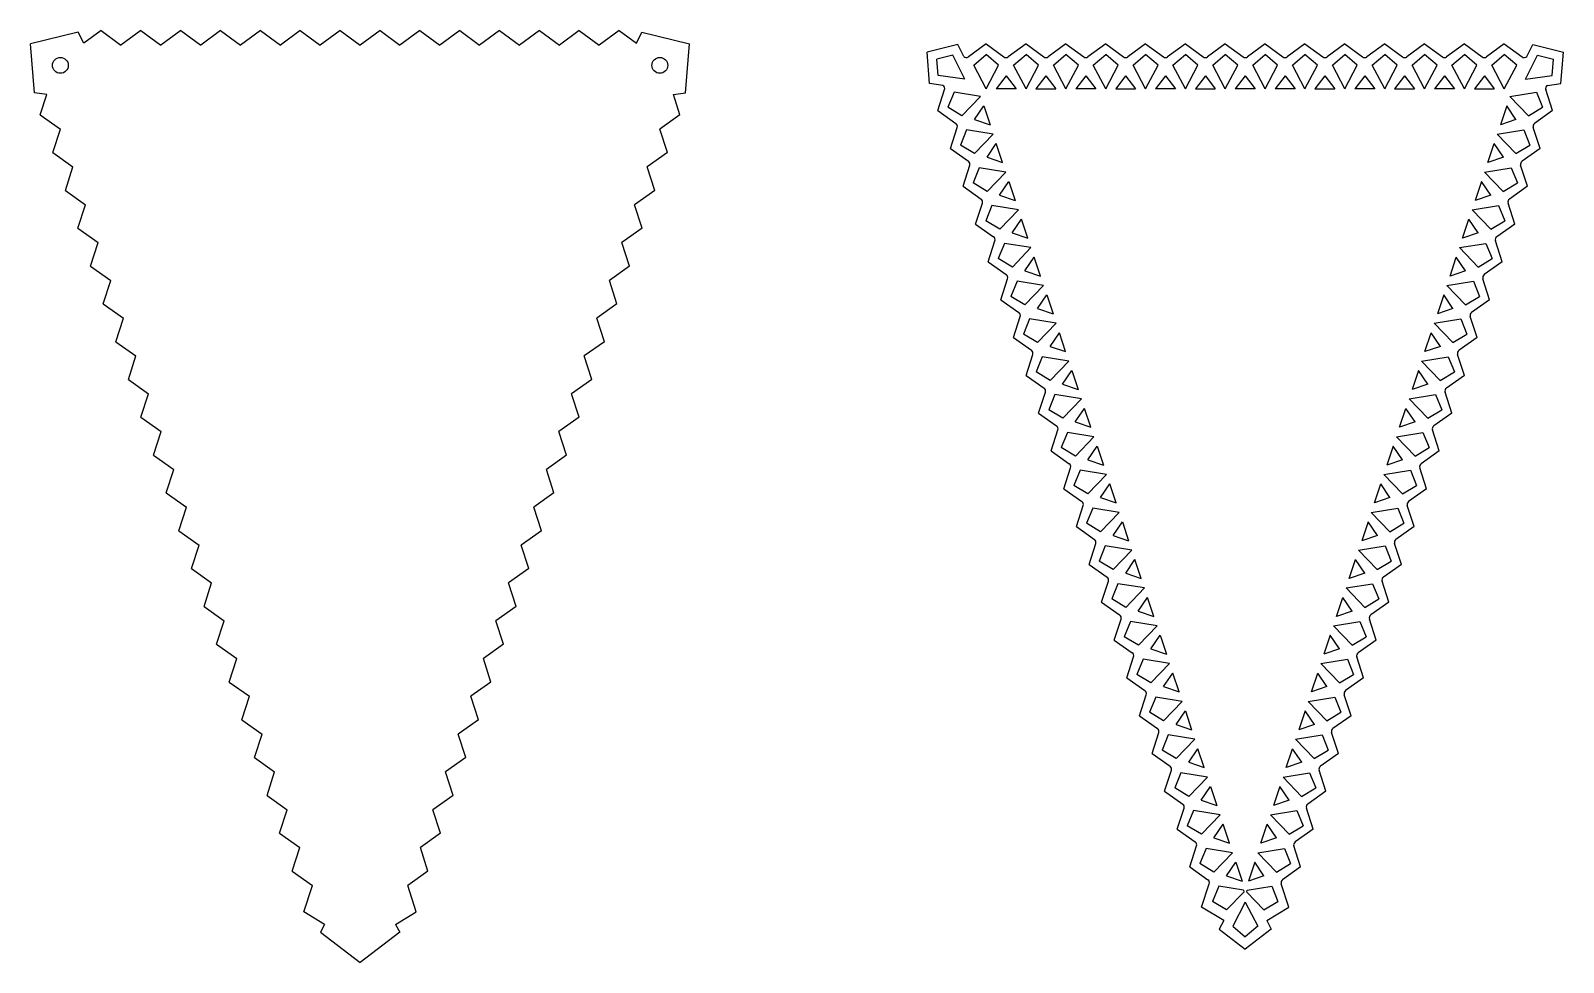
# Model space of a CAD drawing. Extents: x -1162 to -873, y 615 to 1000.
# Drawn here: x -1162.3 to -873.1, y 615.1 to 790.9 of the extents above; entities that cross this region are included whole.
import ezdxf

# ---------------------------------------------------------------- set-up
doc = ezdxf.new("R2010")
doc.units = 0
doc.layers.get('0').update_dxf_attribs({"linetype": 'CONTINUOUS'})

msp = doc.modelspace()

# ---------------------------------------------------------------- linework, layer by layer
for p, q in [((-1153.342312, 790.556532), (-1162.338222, 788.371884)), ((-1152.306771, 788.477838), (-1153.342312, 790.556532)), ((-1149.05639, 790.867615), (-1152.306771, 788.477838)), ((-1149.05639, 790.867615), (-1145.29628, 788.103071)), ((-1141.53617, 790.867615), (-1145.29628, 788.103071)), ((-1141.53617, 790.867615), (-1137.776062, 788.103071)), ((-1134.015953, 790.867615), (-1137.776062, 788.103071)), ((-1134.015953, 790.867615), (-1130.255843, 788.103071)), ((-1126.495733, 790.867615), (-1130.255843, 788.103071)), ((-1126.495733, 790.867615), (-1122.735625, 788.103071)), ((-1118.975516, 790.867615), (-1122.735625, 788.103071)), ((-1118.975516, 790.867615), (-1115.215406, 788.10307)), ((-1111.455296, 790.867614), (-1115.215406, 788.10307)), ((-1111.455296, 790.867614), (-1107.695188, 788.10307)), ((-1103.935079, 790.867614), (-1107.695188, 788.10307)), ((-1103.935079, 790.867614), (-1100.174969, 788.10307)), ((-1096.414859, 790.867613), (-1100.174969, 788.10307)), ((-1096.414859, 790.867613), (-1092.654751, 788.103069)), ((-1088.894642, 790.867614), (-1092.654751, 788.103069)), ((-1088.894642, 790.867614), (-1085.134532, 788.103069)), ((-1081.374422, 790.867613), (-1085.134532, 788.103069)), ((-1081.374422, 790.867613), (-1077.614314, 788.103069)), ((-1073.854205, 790.867613), (-1077.614314, 788.103069)), ((-1073.854205, 790.867613), (-1070.094095, 788.103069)), ((-1066.333985, 790.867612), (-1070.094095, 788.103069)), ((-1066.333985, 790.867612), (-1062.573877, 788.103068)), ((-1058.813768, 790.867612), (-1062.573877, 788.103068)), ((-1058.813768, 790.867612), (-1055.053658, 788.103068)), ((-1051.293548, 790.867612), (-1055.053658, 788.103068)), ((-1051.293546, 790.867615), (-1048.043165, 788.477838)), ((-1048.043165, 788.477838), (-1047.007623, 790.556532)), ((-1047.007623, 790.556532), (-1038.011714, 788.371884)), ((-1161.586684, 779.14506), (-1162.338222, 788.371884)), ((-1038.763251, 779.14506), (-1038.011714, 788.371884)), ((-987.392683, 788.236454), (-993.177864, 786.831528)), ((-992.694557, 780.897849), (-993.177864, 786.831528)), ((-986.271487, 785.985821), (-987.392683, 788.236454)), ((-982.028119, 788.385227), (-985.383821, 785.918015)), ((-982.028119, 788.385227), (-978.672416, 785.918015)), ((-974.5079, 788.385227), (-977.863603, 785.918015)), ((-974.5079, 788.385227), (-971.152198, 785.918015)), ((-966.987682, 788.385227), (-970.343384, 785.918015)), ((-966.987682, 788.385227), (-963.63198, 785.918015)), ((-959.467463, 788.385227), (-962.823165, 785.918015)), ((-959.467463, 788.385227), (-956.11176, 785.918015)), ((-951.947245, 788.385227), (-955.302947, 785.918015)), ((-951.947245, 788.385227), (-948.591542, 785.918015)), ((-944.427026, 788.385227), (-947.782728, 785.918015)), ((-944.427026, 788.385227), (-941.071324, 785.918015)), ((-936.906807, 788.385227), (-940.262509, 785.918015)), ((-936.906807, 788.385227), (-933.551105, 785.918015)), ((-929.386589, 788.385227), (-932.742291, 785.918015)), ((-929.386589, 788.385227), (-926.030886, 785.918015)), ((-921.866371, 788.385227), (-925.222072, 785.918015)), ((-921.866371, 788.385227), (-918.510668, 785.918015)), ((-914.346151, 788.385227), (-917.701854, 785.918015)), ((-914.346151, 788.385227), (-910.990449, 785.918015)), ((-906.825933, 788.385227), (-910.181636, 785.918015)), ((-906.825933, 788.385227), (-903.470231, 785.918015)), ((-899.305715, 788.385227), (-902.661416, 785.918015)), ((-899.305715, 788.385227), (-895.950012, 785.918015)), ((-891.785495, 788.385227), (-895.141198, 785.918015)), ((-891.785495, 788.385227), (-888.429793, 785.918015)), ((-884.265277, 788.385227), (-887.62098, 785.918015)), ((-884.265277, 788.385227), (-880.909575, 785.918015)), ((-880.021909, 785.985821), (-878.900712, 788.236454)), ((-878.900712, 788.236454), (-873.115532, 786.831528)), ((-873.598838, 780.897849), (-873.115532, 786.831528)), ((-988.325222, 786.230631), (-991.334568, 785.499814)), ((-991.083161, 782.413222), (-991.334568, 785.499814)), ((-986.064355, 781.692277), (-988.325222, 786.230631)), ((-984.382839, 784.367801), (-982.028119, 786.379155)), ((-982.028119, 779.877426), (-984.382839, 784.367801)), ((-979.673398, 784.367801), (-982.028119, 786.379155)), ((-982.028119, 779.877426), (-979.673398, 784.367801)), ((-976.862621, 784.367801), (-974.5079, 786.379155)), ((-974.5079, 779.877426), (-976.862621, 784.367801)), ((-972.15318, 784.367801), (-974.5079, 786.379155)), ((-974.5079, 779.877426), (-972.15318, 784.367801)), ((-969.342403, 784.367801), (-966.987682, 786.379155)), ((-966.987682, 779.877426), (-969.342403, 784.367801)), ((-964.63296, 784.367801), (-966.987682, 786.379155)), ((-966.987682, 779.877426), (-964.63296, 784.367801)), ((-961.822184, 784.367801), (-959.467463, 786.379155)), ((-959.467463, 779.877426), (-961.822184, 784.367801)), ((-957.112742, 784.367801), (-959.467463, 786.379155)), ((-959.467463, 779.877426), (-957.112742, 784.367801)), ((-954.301965, 784.367801), (-951.947245, 786.379155)), ((-951.947245, 779.877426), (-954.301965, 784.367801)), ((-949.592524, 784.367801), (-951.947245, 786.379155)), ((-951.947245, 779.877426), (-949.592524, 784.367801)), ((-946.781747, 784.367801), (-944.427026, 786.379155)), ((-944.427026, 779.877426), (-946.781747, 784.367801)), ((-942.072305, 784.367801), (-944.427026, 786.379155)), ((-944.427026, 779.877426), (-942.072305, 784.367801)), ((-939.261528, 784.367801), (-936.906807, 786.379155)), ((-936.906807, 779.877426), (-939.261528, 784.367801)), ((-934.552086, 784.367801), (-936.906807, 786.379155)), ((-936.906807, 779.877426), (-934.552086, 784.367801)), ((-931.741309, 784.367801), (-929.386589, 786.379155)), ((-929.386589, 779.877426), (-931.741309, 784.367801)), ((-927.031868, 784.367801), (-929.386589, 786.379155)), ((-929.386589, 779.877426), (-927.031868, 784.367801)), ((-924.221091, 784.367802), (-921.866371, 786.379156)), ((-921.866371, 779.877426), (-924.221091, 784.367802)), ((-919.511649, 784.367802), (-921.866371, 786.379156)), ((-921.866371, 779.877426), (-919.511649, 784.367802)), ((-916.700872, 784.367802), (-914.346151, 786.379156)), ((-914.346151, 779.877426), (-916.700872, 784.367802)), ((-911.991431, 784.367802), (-914.346151, 786.379156)), ((-914.346151, 779.877426), (-911.991431, 784.367802)), ((-909.180654, 784.367802), (-906.825933, 786.379156)), ((-906.825933, 779.877426), (-909.180654, 784.367802)), ((-904.471212, 784.367802), (-906.825933, 786.379156)), ((-906.825933, 779.877426), (-904.471212, 784.367802)), ((-901.660436, 784.367802), (-899.305715, 786.379156)), ((-899.305715, 779.877426), (-901.660436, 784.367802)), ((-896.950993, 784.367802), (-899.305715, 786.379156)), ((-899.305715, 779.877426), (-896.950993, 784.367802)), ((-894.140216, 784.367802), (-891.785495, 786.379156)), ((-891.785495, 779.877426), (-894.140216, 784.367802)), ((-889.430775, 784.367802), (-891.785495, 786.379156)), ((-891.785495, 779.877426), (-889.430775, 784.367802)), ((-886.619998, 784.367802), (-884.265277, 786.379156)), ((-884.265277, 779.877426), (-886.619998, 784.367802)), ((-881.910557, 784.367802), (-884.265277, 786.379156)), ((-884.265277, 779.877426), (-881.910557, 784.367802)), ((-880.229041, 781.692277), (-877.968173, 786.230631)), ((-877.968173, 786.230631), (-874.958828, 785.499814)), ((-875.210234, 782.413222), (-874.958828, 785.499814)), ((-986.064355, 781.692277), (-991.083161, 782.413222)), ((-978.26801, 782.350006), (-980.148064, 779.877426)), ((-978.26801, 782.350006), (-976.387955, 779.877426)), ((-970.747791, 782.350006), (-972.627846, 779.877426)), ((-970.747791, 782.350006), (-968.867736, 779.877426)), ((-963.227573, 782.350006), (-965.107627, 779.877426)), ((-963.227573, 782.350006), (-961.347518, 779.877426)), ((-955.707354, 782.350006), (-957.587408, 779.877426)), ((-955.707354, 782.350006), (-953.827299, 779.877426)), ((-948.187135, 782.350006), (-950.06719, 779.877426)), ((-948.187135, 782.350006), (-946.30708, 779.877426)), ((-940.666917, 782.350006), (-942.546972, 779.877426)), ((-940.666917, 782.350006), (-938.786862, 779.877426)), ((-933.146698, 782.350006), (-935.026752, 779.877426)), ((-933.146698, 782.350006), (-931.266644, 779.877426)), ((-925.626478, 782.350006), (-927.506532, 779.877426)), ((-925.626478, 782.350006), (-923.746424, 779.877426)), ((-918.106261, 782.350007), (-919.986316, 779.877426)), ((-918.106261, 782.350007), (-916.226206, 779.877426)), ((-910.586043, 782.350007), (-912.466096, 779.877426)), ((-910.586043, 782.350007), (-908.705988, 779.877426)), ((-903.065823, 782.350007), (-904.945878, 779.877426)), ((-903.065823, 782.350007), (-901.185769, 779.877426)), ((-895.545605, 782.350007), (-897.42566, 779.877426)), ((-895.545605, 782.350007), (-893.66555, 779.877426)), ((-888.025387, 782.350007), (-889.905441, 779.877426)), ((-888.025387, 782.350007), (-886.145332, 779.877426)), ((-880.229041, 781.692277), (-875.210234, 782.413222)), ((-1159.305944, 778.817434), (-1161.586684, 779.14506)), ((-1160.541322, 774.990231), (-1159.305944, 778.817434)), ((-1041.043992, 778.817434), (-1038.763251, 779.14506)), ((-1039.808614, 774.990231), (-1041.043992, 778.817434)), ((-990.205661, 780.540322), (-992.694557, 780.897849)), ((-991.158051, 775.775231), (-989.878614, 779.738929)), ((-988.091414, 779.279537), (-989.254924, 776.409607)), ((-983.086842, 778.465634), (-988.091414, 779.279537)), ((-983.086842, 778.465634), (-986.602157, 774.811767)), ((-976.387955, 779.877426), (-980.148064, 779.877426)), ((-972.627846, 779.877426), (-968.867736, 779.877426)), ((-961.347518, 779.877426), (-965.107627, 779.877426)), ((-957.587408, 779.877426), (-953.827299, 779.877426)), ((-946.30708, 779.877426), (-950.06719, 779.877426)), ((-942.546972, 779.877426), (-938.786862, 779.877426)), ((-931.266644, 779.877426), (-935.026752, 779.877426)), ((-923.746424, 779.877426), (-927.506532, 779.877426)), ((-919.986316, 779.877426), (-916.226206, 779.877426)), ((-908.705988, 779.877426), (-912.466096, 779.877426)), ((-904.945878, 779.877426), (-901.185769, 779.877426)), ((-893.66555, 779.877426), (-897.42566, 779.877426)), ((-889.905441, 779.877426), (-886.145332, 779.877426)), ((-883.206553, 778.465634), (-878.201981, 779.279537)), ((-883.206553, 778.465634), (-879.691238, 774.811767)), ((-878.201981, 779.279537), (-877.038472, 776.409607)), ((-875.135345, 775.775231), (-876.414782, 779.738929)), ((-876.087734, 780.540322), (-873.598838, 780.897849)), ((-991.158051, 775.775231), (-987.756282, 773.371934)), ((-986.602157, 774.811767), (-989.254924, 776.409607)), ((-984.243486, 774.116582), (-982.492316, 776.682057)), ((-982.492316, 776.682057), (-981.303265, 773.114905)), ((-883.801079, 776.682057), (-884.99013, 773.114905)), ((-882.049909, 774.116582), (-883.801079, 776.682057)), ((-879.691238, 774.811767), (-877.038472, 776.409607)), ((-875.135345, 775.775231), (-878.537114, 773.371934)), ((-1160.541322, 774.990231), (-1156.729594, 772.297304)), ((-1158.163219, 767.855925), (-1156.729594, 772.297304)), ((-1039.808614, 774.990231), (-1043.620342, 772.297304)), ((-1042.186716, 767.855925), (-1043.620342, 772.297304)), ((-988.779949, 768.640925), (-987.500512, 772.604624)), ((-984.243486, 774.116582), (-981.303265, 773.114905)), ((-882.049909, 774.116582), (-884.99013, 773.114905)), ((-877.513447, 768.640925), (-878.792883, 772.604624)), ((-985.713311, 772.14523), (-986.876822, 769.275301)), ((-980.70874, 771.331328), (-985.713311, 772.14523)), ((-980.70874, 771.331328), (-984.224055, 767.677462)), ((-981.865384, 766.982277), (-980.114214, 769.547751)), ((-978.925163, 765.980599), (-980.114214, 769.547751)), ((-887.368232, 765.980599), (-886.179181, 769.547751)), ((-884.428011, 766.982277), (-886.179181, 769.547751)), ((-885.584656, 771.331328), (-880.580084, 772.14523)), ((-885.584656, 771.331328), (-882.06934, 767.677462)), ((-880.580084, 772.14523), (-879.416574, 769.275301)), ((-1158.163219, 767.855925), (-1154.351492, 765.162997)), ((-1042.186716, 767.855925), (-1045.998444, 765.162997)), ((-988.779949, 768.640925), (-985.378179, 766.237627)), ((-984.224055, 767.677462), (-986.876822, 769.275301)), ((-981.865384, 766.982277), (-978.925163, 765.980599)), ((-884.428011, 766.982277), (-887.368232, 765.980599)), ((-882.06934, 767.677462), (-879.416574, 769.275301)), ((-877.513447, 768.640925), (-880.915216, 766.237627)), ((-1155.785117, 760.721619), (-1154.351492, 765.162997)), ((-1044.564819, 760.721619), (-1045.998444, 765.162997)), ((-986.401846, 761.506619), (-985.12241, 765.470319)), ((-983.33521, 765.010925), (-984.498719, 762.140995)), ((-978.330638, 764.197022), (-983.33521, 765.010925)), ((-978.330638, 764.197022), (-981.845953, 760.543157)), ((-887.962758, 764.197022), (-882.958186, 765.010925)), ((-887.962758, 764.197022), (-884.447442, 760.543157)), ((-882.958186, 765.010925), (-881.794676, 762.140995)), ((-879.891549, 761.506619), (-881.170985, 765.470319)), ((-1155.785117, 760.721619), (-1151.97339, 758.028692)), ((-1044.564819, 760.721619), (-1048.376546, 758.028692)), ((-986.401846, 761.506619), (-983.000077, 759.103321)), ((-981.845953, 760.543157), (-984.498719, 762.140995)), ((-979.487282, 759.847971), (-977.736112, 762.413446)), ((-977.736112, 762.413446), (-976.547061, 758.846293)), ((-888.557283, 762.413446), (-889.746334, 758.846293)), ((-886.806113, 759.847971), (-888.557283, 762.413446)), ((-884.447442, 760.543157), (-881.794676, 762.140995)), ((-879.891549, 761.506619), (-883.293318, 759.103321)), ((-1153.407016, 753.587313), (-1151.97339, 758.028692)), ((-1046.94292, 753.587313), (-1048.376546, 758.028692)), ((-984.023744, 754.372314), (-982.744308, 758.336013)), ((-980.957108, 757.87662), (-982.120617, 755.006689)), ((-975.952536, 757.062717), (-980.957108, 757.87662)), ((-979.487282, 759.847971), (-976.547061, 758.846293)), ((-890.34086, 757.062717), (-885.336288, 757.87662)), ((-886.806113, 759.847971), (-889.746334, 758.846293)), ((-885.336288, 757.87662), (-884.172778, 755.006689)), ((-882.269651, 754.372314), (-883.549088, 758.336013)), ((-979.467851, 753.40885), (-982.120617, 755.006689)), ((-975.952536, 757.062717), (-979.467851, 753.40885)), ((-977.10918, 752.713666), (-975.35801, 755.27914)), ((-974.168959, 751.711987), (-975.35801, 755.27914)), ((-892.124436, 751.711987), (-890.935385, 755.27914)), ((-889.184215, 752.713666), (-890.935385, 755.27914)), ((-890.34086, 757.062717), (-886.825544, 753.40885)), ((-886.825544, 753.40885), (-884.172778, 755.006689)), ((-1153.407016, 753.587313), (-1149.595288, 750.894385)), ((-1046.94292, 753.587313), (-1050.754648, 750.894385)), ((-984.023744, 754.372314), (-980.621975, 751.969016)), ((-977.10918, 752.713666), (-974.168959, 751.711987)), ((-889.184215, 752.713666), (-892.124436, 751.711987)), ((-882.269651, 754.372314), (-885.67142, 751.969016)), ((-1151.028913, 746.453007), (-1149.595288, 750.894385)), ((-1049.321022, 746.453007), (-1050.754648, 750.894385)), ((-981.645642, 747.238008), (-980.366206, 751.201707)), ((-978.579006, 750.742314), (-979.742515, 747.872383)), ((-973.574434, 749.928411), (-978.579006, 750.742314)), ((-973.574434, 749.928411), (-977.089749, 746.274546)), ((-892.718962, 749.928411), (-887.71439, 750.742314)), ((-892.718962, 749.928411), (-889.203646, 746.274546)), ((-887.71439, 750.742314), (-886.55088, 747.872383)), ((-884.647753, 747.238008), (-885.92719, 751.201707)), ((-1151.028913, 746.453007), (-1147.217186, 743.76008)), ((-1049.321022, 746.453007), (-1053.13275, 743.76008)), ((-981.645642, 747.238008), (-978.243873, 744.83471)), ((-977.089749, 746.274546), (-979.742515, 747.872383)), ((-974.731078, 745.57936), (-972.979908, 748.144834)), ((-971.790857, 744.577681), (-972.979908, 748.144834)), ((-894.502538, 744.577681), (-893.313487, 748.144834)), ((-891.562317, 745.57936), (-893.313487, 748.144834)), ((-889.203646, 746.274546), (-886.55088, 747.872383)), ((-884.647753, 747.238008), (-888.049522, 744.83471)), ((-1148.650812, 739.318701), (-1147.217186, 743.76008)), ((-1051.699124, 739.318701), (-1053.13275, 743.76008)), ((-979.26754, 740.103702), (-977.988103, 744.067401)), ((-976.200904, 743.608009), (-977.364413, 740.738078)), ((-971.196332, 742.794105), (-976.200904, 743.608009)), ((-974.731078, 745.57936), (-971.790857, 744.577681)), ((-895.097064, 742.794105), (-890.092492, 743.608009)), ((-891.562317, 745.57936), (-894.502538, 744.577681)), ((-890.092492, 743.608009), (-888.928982, 740.738078)), ((-887.025855, 740.103702), (-888.305292, 744.067401)), ((-974.711647, 739.140239), (-977.364413, 740.738078)), ((-971.196332, 742.794105), (-974.711647, 739.140239)), ((-972.352976, 738.445053), (-970.601806, 741.010529)), ((-970.601806, 741.010529), (-969.412755, 737.443376)), ((-895.691589, 741.010529), (-896.88064, 737.443376)), ((-893.94042, 738.445053), (-895.691589, 741.010529)), ((-895.097064, 742.794105), (-891.581748, 739.140239)), ((-891.581748, 739.140239), (-888.928982, 740.738078)), ((-1148.650812, 739.318701), (-1144.839084, 736.625774)), ((-1051.699124, 739.318701), (-1055.510852, 736.625774)), ((-979.26754, 740.103702), (-975.865771, 737.700405)), ((-972.352976, 738.445053), (-969.412755, 737.443376)), ((-893.94042, 738.445053), (-896.88064, 737.443376)), ((-887.025855, 740.103702), (-890.427624, 737.700405)), ((-1146.272709, 732.184395), (-1144.839084, 736.625774)), ((-1054.077226, 732.184395), (-1055.510852, 736.625774)), ((-976.889438, 732.969396), (-975.610002, 736.933096)), ((-973.822801, 736.473701), (-974.986311, 733.603772)), ((-968.818229, 735.659799), (-973.822801, 736.473701)), ((-968.818229, 735.659799), (-972.333545, 732.005933)), ((-897.475166, 735.659799), (-892.470594, 736.473701)), ((-897.475166, 735.659799), (-893.95985, 732.005933)), ((-892.470594, 736.473701), (-891.307084, 733.603772)), ((-889.403957, 732.969396), (-890.683394, 736.933096)), ((-1146.272709, 732.184395), (-1142.460982, 729.491468)), ((-1054.077226, 732.184395), (-1057.888954, 729.491468)), ((-976.889438, 732.969396), (-973.487669, 730.566098)), ((-972.333545, 732.005933), (-974.986311, 733.603772)), ((-969.974874, 731.310748), (-968.223704, 733.876223)), ((-967.034653, 730.30907), (-968.223704, 733.876223)), ((-899.258742, 730.30907), (-898.069692, 733.876223)), ((-896.318522, 731.310748), (-898.069692, 733.876223)), ((-893.95985, 732.005933), (-891.307084, 733.603772)), ((-889.403957, 732.969396), (-892.805727, 730.566098)), ((-1143.894608, 725.050089), (-1142.460982, 729.491468)), ((-1056.455328, 725.050089), (-1057.888954, 729.491468)), ((-974.511336, 725.83509), (-973.2319, 729.79879)), ((-971.444699, 729.339396), (-972.608209, 726.469466)), ((-966.440127, 728.525493), (-971.444699, 729.339396)), ((-969.974874, 731.310748), (-967.034653, 730.30907)), ((-899.853268, 728.525493), (-894.848696, 729.339396)), ((-896.318522, 731.310748), (-899.258742, 730.30907)), ((-894.848696, 729.339396), (-893.685186, 726.469466)), ((-891.782059, 725.83509), (-893.061496, 729.79879)), ((-969.955443, 724.871628), (-972.608209, 726.469466)), ((-966.440127, 728.525493), (-969.955443, 724.871628)), ((-967.596772, 724.176442), (-965.845602, 726.741917)), ((-965.845602, 726.741917), (-964.656551, 723.174764)), ((-900.447793, 726.741917), (-901.636845, 723.174764)), ((-898.696624, 724.176442), (-900.447793, 726.741917)), ((-899.853268, 728.525493), (-896.337952, 724.871628)), ((-896.337952, 724.871628), (-893.685186, 726.469466)), ((-1143.894608, 725.050089), (-1140.08288, 722.357162)), ((-1056.455328, 725.050089), (-1060.267056, 722.357162)), ((-974.511336, 725.83509), (-971.109567, 723.431793)), ((-967.596772, 724.176442), (-964.656551, 723.174764)), ((-898.696624, 724.176442), (-901.636845, 723.174764)), ((-891.782059, 725.83509), (-895.183828, 723.431793)), ((-1141.516505, 717.915783), (-1140.08288, 722.357162)), ((-1058.83343, 717.915783), (-1060.267056, 722.357162)), ((-972.133234, 718.700785), (-970.853797, 722.664484)), ((-969.066597, 722.205091), (-970.230107, 719.335161)), ((-964.062025, 721.391188), (-969.066597, 722.205091)), ((-964.062025, 721.391188), (-967.577341, 717.737321)), ((-902.23137, 721.391188), (-897.226798, 722.205091)), ((-902.23137, 721.391188), (-898.716055, 717.737321)), ((-897.226798, 722.205091), (-896.063288, 719.335161)), ((-894.160161, 718.700785), (-895.439598, 722.664484)), ((-1141.516505, 717.915783), (-1137.704778, 715.222856)), ((-1058.83343, 717.915783), (-1062.645158, 715.222856)), ((-972.133234, 718.700785), (-968.731465, 716.297488)), ((-967.577341, 717.737321), (-970.230107, 719.335161)), ((-965.21867, 717.042137), (-963.4675, 719.607611)), ((-962.278449, 716.040459), (-963.4675, 719.607611)), ((-904.014947, 716.040459), (-902.825896, 719.607611)), ((-901.074726, 717.042137), (-902.825896, 719.607611)), ((-898.716055, 717.737321), (-896.063288, 719.335161)), ((-894.160161, 718.700785), (-897.56193, 716.297488)), ((-1139.138403, 710.781477), (-1137.704778, 715.222856)), ((-1061.211532, 710.781477), (-1062.645158, 715.222856)), ((-969.755132, 711.566479), (-968.475695, 715.530178)), ((-966.688495, 715.070785), (-967.852005, 712.200855)), ((-961.683923, 714.256882), (-966.688495, 715.070785)), ((-965.21867, 717.042137), (-962.278449, 716.040459)), ((-904.609472, 714.256882), (-899.6049, 715.070785)), ((-901.074726, 717.042137), (-904.014947, 716.040459)), ((-899.6049, 715.070785), (-898.441391, 712.200855)), ((-896.538264, 711.566479), (-897.8177, 715.530178)), ((-969.755132, 711.566479), (-966.353363, 709.16318)), ((-965.199239, 710.603016), (-967.852005, 712.200855)), ((-961.683923, 714.256882), (-965.199239, 710.603016)), ((-962.840568, 709.907831), (-961.089398, 712.473305)), ((-961.089398, 712.473305), (-959.900347, 708.906153)), ((-905.203998, 712.473305), (-906.393049, 708.906153)), ((-903.452828, 709.907831), (-905.203998, 712.473305)), ((-904.609472, 714.256882), (-901.094157, 710.603016)), ((-901.094157, 710.603016), (-898.441391, 712.200855)), ((-896.538264, 711.566479), (-899.940033, 709.16318)), ((-1139.138403, 710.781477), (-1135.326676, 708.088551)), ((-1061.211532, 710.781477), (-1065.02326, 708.088551)), ((-962.840568, 709.907831), (-959.900347, 708.906153)), ((-903.452828, 709.907831), (-906.393049, 708.906153)), ((-1136.760302, 703.647172), (-1135.326676, 708.088551)), ((-1063.589634, 703.647172), (-1065.02326, 708.088551)), ((-967.37703, 704.432174), (-966.097593, 708.395873)), ((-964.310393, 707.936479), (-965.473903, 705.066549)), ((-959.305821, 707.122577), (-964.310393, 707.936479)), ((-959.305821, 707.122577), (-962.821137, 703.468711)), ((-906.987574, 707.122577), (-901.983002, 707.936479)), ((-906.987574, 707.122577), (-903.472259, 703.468711)), ((-901.983002, 707.936479), (-900.819492, 705.066549)), ((-898.916365, 704.432174), (-900.195802, 708.395873)), ((-1136.760302, 703.647172), (-1132.948574, 700.954244)), ((-1063.589634, 703.647172), (-1067.401362, 700.954244)), ((-967.37703, 704.432174), (-963.975261, 702.028875)), ((-962.821137, 703.468711), (-965.473903, 705.066549)), ((-960.462465, 702.773525), (-958.711296, 705.339)), ((-957.522244, 701.771846), (-958.711296, 705.339)), ((-908.771151, 701.771846), (-907.5821, 705.339)), ((-905.83093, 702.773525), (-907.5821, 705.339)), ((-903.472259, 703.468711), (-900.819492, 705.066549)), ((-898.916365, 704.432174), (-902.318135, 702.028875)), ((-1134.382199, 696.512865), (-1132.948574, 700.954244)), ((-1065.967736, 696.512865), (-1067.401362, 700.954244)), ((-964.998928, 697.297868), (-963.719491, 701.261567)), ((-961.932291, 700.802174), (-963.095801, 697.932243)), ((-956.927719, 699.988271), (-961.932291, 700.802174)), ((-960.462465, 702.773525), (-957.522244, 701.771846)), ((-956.927719, 699.988271), (-960.443035, 696.334405)), ((-909.365676, 699.988271), (-904.361104, 700.802174)), ((-909.365676, 699.988271), (-905.850361, 696.334405)), ((-905.83093, 702.773525), (-908.771151, 701.771846)), ((-904.361104, 700.802174), (-903.197595, 697.932243)), ((-901.294468, 697.297868), (-902.573904, 701.261567)), ((-964.998928, 697.297868), (-961.597159, 694.89457)), ((-960.443035, 696.334405), (-963.095801, 697.932243)), ((-958.084363, 695.63922), (-956.333194, 698.204695)), ((-956.333194, 698.204695), (-955.144143, 694.637541)), ((-909.960202, 698.204695), (-911.149253, 694.637541)), ((-908.209032, 695.63922), (-909.960202, 698.204695)), ((-905.850361, 696.334405), (-903.197595, 697.932243)), ((-901.294468, 697.297868), (-904.696237, 694.89457)), ((-1134.382199, 696.512865), (-1130.570472, 693.819939)), ((-1065.967736, 696.512865), (-1069.779464, 693.819939)), ((-958.084363, 695.63922), (-955.144143, 694.637541)), ((-908.209032, 695.63922), (-911.149253, 694.637541)), ((-1132.004098, 689.37856), (-1130.570472, 693.819939)), ((-1068.345838, 689.37856), (-1069.779464, 693.819939)), ((-962.620826, 690.163561), (-961.341389, 694.127261)), ((-959.554189, 693.667868), (-960.717699, 690.797937)), ((-954.549617, 692.853965), (-959.554189, 693.667868)), ((-954.549617, 692.853965), (-958.064932, 689.200099)), ((-911.743778, 692.853965), (-906.739207, 693.667868)), ((-911.743778, 692.853965), (-908.228463, 689.200099)), ((-906.739207, 693.667868), (-905.575697, 690.797937)), ((-903.67257, 690.163561), (-904.952006, 694.127261)), ((-1132.004098, 689.37856), (-1128.19237, 686.685632)), ((-1068.345838, 689.37856), (-1072.157566, 686.685632)), ((-962.620826, 690.163561), (-959.219057, 687.760264)), ((-958.064932, 689.200099), (-960.717699, 690.797937)), ((-955.706261, 688.504913), (-953.955091, 691.070388)), ((-955.706261, 688.504913), (-952.766041, 687.503236)), ((-952.766041, 687.503236), (-953.955091, 691.070388)), ((-913.527355, 687.503236), (-912.338304, 691.070388)), ((-910.587134, 688.504913), (-913.527355, 687.503236)), ((-910.587134, 688.504913), (-912.338304, 691.070388)), ((-908.228463, 689.200099), (-905.575697, 690.797937)), ((-903.67257, 690.163561), (-907.074339, 687.760264)), ((-1129.625995, 682.244254), (-1128.19237, 686.685632)), ((-1070.72394, 682.244254), (-1072.157566, 686.685632)), ((-960.242724, 683.029256), (-958.963287, 686.992956)), ((-957.176087, 686.533562), (-958.339597, 683.663632)), ((-952.171515, 685.719659), (-957.176087, 686.533562)), ((-952.171515, 685.719659), (-955.686831, 682.065794)), ((-914.12188, 685.719659), (-909.117309, 686.533562)), ((-914.12188, 685.719659), (-910.606565, 682.065794)), ((-909.117309, 686.533562), (-907.953799, 683.663632)), ((-906.050672, 683.029256), (-907.330108, 686.992956)), ((-960.242724, 683.029256), (-956.840954, 680.625958)), ((-955.686831, 682.065794), (-958.339597, 683.663632)), ((-953.328159, 681.370606), (-951.576989, 683.936081)), ((-950.387938, 680.368929), (-951.576989, 683.936081)), ((-915.905457, 680.368929), (-914.716407, 683.936081)), ((-912.965237, 681.370606), (-914.716407, 683.936081)), ((-910.606565, 682.065794), (-907.953799, 683.663632)), ((-906.050672, 683.029256), (-909.452441, 680.625958)), ((-1129.625995, 682.244254), (-1125.814268, 679.551327)), ((-1070.72394, 682.244254), (-1074.535668, 679.551327)), ((-957.864622, 675.894951), (-956.585185, 679.85865)), ((-953.328159, 681.370606), (-950.387938, 680.368929)), ((-912.965237, 681.370606), (-915.905457, 680.368929)), ((-908.428774, 675.894951), (-909.708211, 679.85865)), ((-1127.247894, 675.109948), (-1125.814268, 679.551327)), ((-1073.102042, 675.109948), (-1074.535668, 679.551327)), ((-954.797986, 679.399256), (-955.961496, 676.529327)), ((-949.793413, 678.585354), (-954.797986, 679.399256)), ((-949.793413, 678.585354), (-953.308729, 674.931487)), ((-950.950058, 674.236302), (-949.198888, 676.801777)), ((-949.198888, 676.801777), (-948.009836, 673.234624)), ((-917.094508, 676.801777), (-918.283559, 673.234624)), ((-915.343337, 674.236302), (-917.094508, 676.801777)), ((-916.499982, 678.585354), (-911.49541, 679.399256)), ((-916.499982, 678.585354), (-912.984666, 674.931487)), ((-911.49541, 679.399256), (-910.3319, 676.529327)), ((-1127.247894, 675.109948), (-1123.436166, 672.417021)), ((-1073.102042, 675.109948), (-1076.913769, 672.417021)), ((-957.864622, 675.894951), (-954.462852, 673.491653)), ((-953.308729, 674.931487), (-955.961496, 676.529327)), ((-950.950058, 674.236302), (-948.009836, 673.234624)), ((-915.343337, 674.236302), (-918.283559, 673.234624)), ((-912.984666, 674.931487), (-910.3319, 676.529327)), ((-908.428774, 675.894951), (-911.830543, 673.491653)), ((-1124.869792, 667.975642), (-1123.436166, 672.417021)), ((-1075.480144, 667.975642), (-1076.913769, 672.417021)), ((-955.486519, 668.760644), (-954.207083, 672.724344)), ((-952.419884, 672.26495), (-953.583393, 669.395019)), ((-947.415311, 671.451047), (-952.419884, 672.26495)), ((-947.415311, 671.451047), (-950.930627, 667.797182)), ((-918.878085, 671.451047), (-913.873512, 672.26495)), ((-918.878085, 671.451047), (-915.362768, 667.797182)), ((-913.873512, 672.26495), (-912.710002, 669.395019)), ((-910.806876, 668.760644), (-912.086312, 672.724344)), ((-955.486519, 668.760644), (-952.08475, 666.357347)), ((-950.930627, 667.797182), (-953.583393, 669.395019)), ((-948.571956, 667.101997), (-946.820785, 669.66747)), ((-945.631734, 666.100319), (-946.820785, 669.66747)), ((-920.661661, 666.100319), (-919.47261, 669.66747)), ((-917.721439, 667.101997), (-919.47261, 669.66747)), ((-915.362768, 667.797182), (-912.710002, 669.395019)), ((-910.806876, 668.760644), (-914.208645, 666.357347)), ((-1124.869792, 667.975642), (-1121.058064, 665.282715)), ((-1122.49169, 660.841336), (-1121.058064, 665.282715)), ((-1075.480144, 667.975642), (-1079.291872, 665.282715)), ((-1077.858246, 660.841336), (-1079.291872, 665.282715)), ((-953.108417, 661.626339), (-951.828981, 665.590039)), ((-948.571956, 667.101997), (-945.631734, 666.100319)), ((-917.721439, 667.101997), (-920.661661, 666.100319)), ((-913.184978, 661.626339), (-914.464414, 665.590039)), ((-950.041782, 665.130645), (-951.205291, 662.260714)), ((-945.037209, 664.316742), (-950.041782, 665.130645)), ((-945.037209, 664.316742), (-948.552525, 660.662876)), ((-946.193854, 659.96769), (-944.442683, 662.533165)), ((-944.442683, 662.533165), (-943.253632, 658.966013)), ((-921.850712, 662.533165), (-923.039763, 658.966013)), ((-920.099542, 659.96769), (-921.850712, 662.533165)), ((-921.256187, 664.316742), (-916.251614, 665.130645)), ((-921.256187, 664.316742), (-917.74087, 660.662876)), ((-916.251614, 665.130645), (-915.088104, 662.260714)), ((-1122.49169, 660.841336), (-1118.679962, 658.148409)), ((-1077.858246, 660.841336), (-1081.669973, 658.148409)), ((-953.108417, 661.626339), (-949.706648, 659.223041)), ((-948.552525, 660.662876), (-951.205291, 662.260714)), ((-946.193854, 659.96769), (-943.253632, 658.966013)), ((-920.099542, 659.96769), (-923.039763, 658.966013)), ((-917.74087, 660.662876), (-915.088104, 662.260714)), ((-913.184978, 661.626339), (-916.586747, 659.223041)), ((-1120.113588, 653.70703), (-1118.679962, 658.148409)), ((-1080.236348, 653.70703), (-1081.669973, 658.148409)), ((-950.730315, 654.492034), (-949.450879, 658.455732)), ((-947.66368, 657.99634), (-948.827189, 655.126409)), ((-942.659107, 657.182437), (-947.66368, 657.99634)), ((-942.659107, 657.182437), (-946.174423, 653.52857)), ((-923.634289, 657.182437), (-918.629716, 657.99634)), ((-923.634289, 657.182437), (-920.118972, 653.52857)), ((-918.629716, 657.99634), (-917.466206, 655.126409)), ((-915.56308, 654.492034), (-916.842517, 658.455732)), ((-1120.113588, 653.70703), (-1116.30186, 651.014103)), ((-1080.236348, 653.70703), (-1084.048076, 651.014103)), ((-950.730315, 654.492034), (-947.328546, 652.088735)), ((-946.174423, 653.52857), (-948.827189, 655.126409)), ((-943.815752, 652.833384), (-942.064581, 655.39886)), ((-940.87553, 651.831707), (-942.064581, 655.39886)), ((-925.417865, 651.831707), (-924.228814, 655.39886)), ((-922.477644, 652.833384), (-924.228814, 655.39886)), ((-920.118972, 653.52857), (-917.466206, 655.126409)), ((-915.56308, 654.492034), (-918.964849, 652.088735)), ((-1117.735486, 646.572724), (-1116.30186, 651.014103)), ((-1082.61445, 646.572724), (-1084.048076, 651.014103)), ((-948.352213, 647.357727), (-947.072777, 651.321427)), ((-945.285577, 650.862033), (-946.449087, 647.992102)), ((-940.281004, 650.04813), (-945.285577, 650.862033)), ((-943.815752, 652.833384), (-940.87553, 651.831707)), ((-926.012391, 650.04813), (-921.007818, 650.862033)), ((-922.477644, 652.833384), (-925.417865, 651.831707)), ((-921.007818, 650.862033), (-919.844308, 647.992102)), ((-917.941182, 647.357727), (-919.220619, 651.321427)), ((-943.796321, 646.394265), (-946.449087, 647.992102)), ((-940.281004, 650.04813), (-943.796321, 646.394265)), ((-941.43765, 645.699079), (-939.686479, 648.264554)), ((-939.686479, 648.264554), (-938.497428, 644.697401)), ((-926.606916, 648.264554), (-927.795967, 644.697401)), ((-924.855745, 645.699079), (-926.606916, 648.264554)), ((-926.012391, 650.04813), (-922.497074, 646.394265)), ((-922.497074, 646.394265), (-919.844308, 647.992102)), ((-1117.735486, 646.572724), (-1113.923758, 643.879797)), ((-1082.61445, 646.572724), (-1086.426177, 643.879797)), ((-948.352213, 647.357727), (-944.950444, 644.954429)), ((-941.43765, 645.699079), (-938.497428, 644.697401)), ((-924.855745, 645.699079), (-927.795967, 644.697401)), ((-917.941182, 647.357727), (-921.342951, 644.954429)), ((-1115.357384, 639.438418), (-1113.923758, 643.879797)), ((-1084.992552, 639.438418), (-1086.426177, 643.879797)), ((-945.974111, 640.223421), (-944.694675, 644.187122)), ((-942.907475, 643.727727), (-944.070985, 640.857797)), ((-937.902902, 642.913825), (-942.907475, 643.727727)), ((-937.902902, 642.913825), (-941.418219, 639.259959)), ((-928.390493, 642.913825), (-923.38592, 643.727727)), ((-928.390493, 642.913825), (-924.875176, 639.259959)), ((-923.38592, 643.727727), (-922.22241, 640.857797)), ((-920.319284, 640.223421), (-921.598721, 644.187122)), ((-1115.357384, 639.438418), (-1111.545656, 636.745491)), ((-1084.992552, 639.438418), (-1088.804279, 636.745491)), ((-945.974111, 640.223421), (-942.572342, 637.820124)), ((-941.418219, 639.259959), (-944.070985, 640.857797)), ((-939.059548, 638.564773), (-937.308377, 641.130248)), ((-936.119326, 637.563095), (-937.308377, 641.130248)), ((-930.17407, 637.563095), (-928.985019, 641.130248)), ((-927.233848, 638.564773), (-928.985019, 641.130248)), ((-924.875176, 639.259959), (-922.22241, 640.857797)), ((-920.319284, 640.223421), (-923.721053, 637.820124)), ((-1112.979282, 632.304113), (-1111.545656, 636.745491)), ((-1087.370654, 632.304113), (-1088.804279, 636.745491)), ((-943.596009, 633.089116), (-942.316572, 637.052815)), ((-940.529373, 636.593422), (-941.692883, 633.723492)), ((-935.524801, 635.779519), (-940.529373, 636.593422)), ((-939.059548, 638.564773), (-936.119326, 637.563095)), ((-930.768595, 635.779519), (-925.764022, 636.593422)), ((-927.233848, 638.564773), (-930.17407, 637.563095)), ((-925.764022, 636.593422), (-924.600512, 633.723492)), ((-922.697386, 633.089116), (-923.976823, 637.052815)), ((-939.040117, 632.125652), (-941.692883, 633.723492)), ((-935.524801, 635.779519), (-939.040117, 632.125652)), ((-936.681446, 631.430467), (-934.930275, 633.995943)), ((-934.930275, 633.995943), (-933.741224, 630.428789)), ((-931.36312, 633.995943), (-932.552172, 630.428789)), ((-929.61195, 631.430467), (-931.36312, 633.995943)), ((-930.768595, 635.779519), (-927.253279, 632.125652)), ((-927.253279, 632.125652), (-924.600512, 633.723492)), ((-1112.979282, 632.304113), (-1109.167555, 629.611185)), ((-1087.370654, 632.304113), (-1091.182381, 629.611185)), ((-943.596009, 633.089116), (-940.19424, 630.685819)), ((-936.681446, 631.430467), (-933.741224, 630.428789)), ((-929.61195, 631.430467), (-932.552172, 630.428789)), ((-922.697386, 633.089116), (-926.099155, 630.685819)), ((-1110.786404, 624.595981), (-1109.167555, 629.611185)), ((-1089.563533, 624.595984), (-1091.182381, 629.611185)), ((-941.367649, 625.490908), (-939.93847, 629.91851)), ((-938.151272, 629.459117), (-939.314781, 626.589187)), ((-933.484845, 628.700208), (-938.151272, 629.459117)), ((-933.432611, 628.348033), (-936.662015, 624.991347)), ((-933.484845, 628.700208), (-933.432611, 628.348033)), ((-932.860783, 628.348032), (-932.80855, 628.700208)), ((-932.860783, 628.348032), (-929.631381, 624.991347)), ((-932.80855, 628.700208), (-928.142124, 629.459117)), ((-928.142124, 629.459117), (-926.978614, 626.589187)), ((-924.925746, 625.490908), (-926.354925, 629.91851)), ((-937.206656, 622.98462), (-941.367649, 625.490908)), ((-936.662015, 624.991347), (-939.314781, 626.589187)), ((-933.146697, 626.420311), (-935.501418, 621.929935)), ((-933.146697, 626.420311), (-930.791977, 621.929935)), ((-929.631381, 624.991347), (-926.978614, 626.589187)), ((-929.086739, 622.98462), (-924.925746, 625.490908)), ((-1106.881607, 622.244006), (-1110.786404, 624.595981)), ((-1106.881607, 622.244006), (-1107.654671, 620.769798)), ((-1093.468334, 622.244006), (-1089.563533, 624.595984)), ((-1093.468334, 622.244006), (-1092.69527, 620.769797)), ((-937.206656, 622.98462), (-938.069305, 621.339576)), ((-935.501418, 621.929935), (-933.146697, 619.918581)), ((-930.791977, 621.929935), (-933.146697, 619.918581)), ((-929.086739, 622.98462), (-928.22409, 621.339575)), ((-1107.654671, 620.769798), (-1100.17497, 615.091411)), ((-1092.69527, 620.769797), (-1100.17497, 615.091411)), ((-938.069305, 621.339576), (-933.146697, 617.602466)), ((-928.22409, 621.339575), (-933.146697, 617.602466))]:
    msp.add_line(p, q)
for centre in [(-1156.732463, 784.321926), (-1043.617475, 784.321926)]:
    msp.add_circle(centre, 1.5)
for centre, radius, start, end in [((-985.788228, 786.468056), 0.682708, 224.939237, 306.324433), ((-978.26801, 786.468056), 0.682708, 233.675567, 306.324433), ((-970.747791, 786.468056), 0.682708, 233.675567, 306.324433), ((-963.227573, 786.468056), 0.682708, 233.675567, 306.324433), ((-955.707354, 786.468056), 0.682708, 233.675567, 306.324433), ((-948.187135, 786.468056), 0.682708, 233.675567, 306.324433), ((-940.666917, 786.468056), 0.682708, 233.675567, 306.324433), ((-933.146698, 786.468056), 0.682708, 233.675567, 306.324433), ((-925.626479, 786.468057), 0.682708, 233.675567, 306.324433), ((-918.106261, 786.468057), 0.682708, 233.675567, 306.324433), ((-910.586043, 786.468057), 0.682708, 233.675567, 306.324433), ((-903.065823, 786.468057), 0.682708, 233.675567, 306.324433), ((-895.545605, 786.468057), 0.682708, 233.675567, 306.324433), ((-888.025387, 786.468057), 0.682708, 233.675567, 306.324433), ((-880.505168, 786.468056), 0.682708, 233.675567, 315.060763), ((-990.477518, 779.961948), 0.63908, 339.575834, 64.824785), ((-875.815877, 779.961948), 0.63908, 115.175215, 200.424166), ((-988.150211, 772.81434), 0.682708, 342.110517, 54.759383), ((-878.143184, 772.81434), 0.682708, 125.240617, 197.889483), ((-985.772109, 765.680035), 0.682708, 342.110517, 54.759383), ((-880.521286, 765.680035), 0.682708, 125.240617, 197.889483), ((-983.394007, 758.545729), 0.682708, 342.110517, 54.759383), ((-882.899388, 758.545729), 0.682708, 125.240617, 197.889483), ((-981.015905, 751.411424), 0.682708, 342.110517, 54.759383), ((-885.27749, 751.411424), 0.682708, 125.240617, 197.889483), ((-978.637803, 744.277118), 0.682708, 342.110517, 54.759383), ((-887.655592, 744.277118), 0.682708, 125.240617, 197.889483), ((-976.259701, 737.142812), 0.682708, 342.110517, 54.759383), ((-890.033694, 737.142812), 0.682708, 125.240617, 197.889483), ((-973.881599, 730.008506), 0.682708, 342.110517, 54.759383), ((-892.411796, 730.008506), 0.682708, 125.240617, 197.889483), ((-971.503497, 722.8742), 0.682708, 342.110517, 54.759383), ((-894.789898, 722.8742), 0.682708, 125.240617, 197.889483), ((-969.125395, 715.739895), 0.682708, 342.110517, 54.759383), ((-897.168, 715.739895), 0.682708, 125.240617, 197.889483), ((-966.747293, 708.605589), 0.682708, 342.110517, 54.759383), ((-899.546103, 708.605589), 0.682708, 125.240617, 197.889483), ((-964.369191, 701.471283), 0.682708, 342.110517, 54.759383), ((-901.924205, 701.471283), 0.682708, 125.240617, 197.889483), ((-961.991089, 694.336978), 0.682708, 342.110517, 54.759383), ((-904.302307, 694.336978), 0.682708, 125.240617, 197.889483), ((-959.612987, 687.202672), 0.682708, 342.110517, 54.759383), ((-906.680409, 687.202672), 0.682708, 125.240617, 197.889483), ((-957.234885, 680.068365), 0.682708, 342.110517, 54.759383), ((-909.05851, 680.068365), 0.682708, 125.240617, 197.889483), ((-954.856783, 672.93406), 0.682708, 342.110517, 54.759383), ((-911.436612, 672.93406), 0.682708, 125.240617, 197.889483), ((-952.478681, 665.799755), 0.682708, 342.110517, 54.759383), ((-913.814714, 665.799755), 0.682708, 125.240617, 197.889483), ((-950.100579, 658.665448), 0.682708, 342.110517, 54.759383), ((-916.192816, 658.665448), 0.682708, 125.240617, 197.889483), ((-947.722477, 651.531143), 0.682708, 342.110517, 54.759383), ((-918.570918, 651.531143), 0.682708, 125.240617, 197.889483), ((-945.344375, 644.396837), 0.682708, 342.110517, 54.759383), ((-920.94902, 644.396837), 0.682708, 125.240617, 197.889483), ((-942.966273, 637.262531), 0.682708, 342.110517, 54.759383), ((-923.327122, 637.262531), 0.682708, 125.240617, 197.889483), ((-940.588171, 630.128225), 0.682708, 342.110517, 54.759383), ((-925.705225, 630.128225), 0.682708, 125.240617, 197.889483)]:
    msp.add_arc(centre, radius, start, end)

doc.saveas('drawing.dxf')
